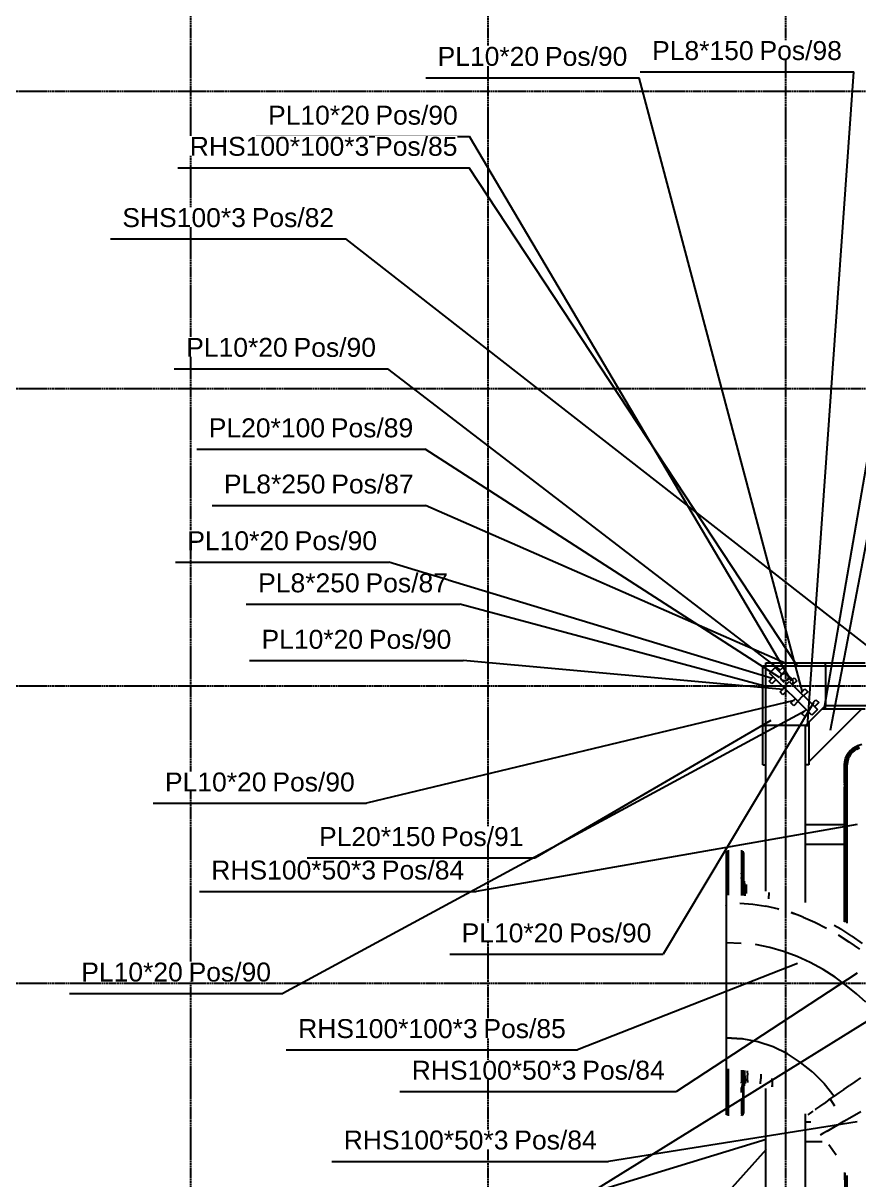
# Model space of a CAD drawing. Header units: millimetres. Extents: x -57554 to 16546, y 2142 to 98430.
# Drawn here: x -3107 to -1001, y 34851 to 37769 of the extents above; entities that cross this region are included whole.
import ezdxf

# ---------------------------------------------------------------- set-up
doc = ezdxf.new("R2010")
doc.units = ezdxf.units.MM
doc.linetypes.add('DXK_LINE_DOT3', pattern=[5.9187, 2.979, -0.9799, 0.9799, -0.9799])
doc.layers.add('S-Z2-A_TEXTUAL_ANNOTATION', color=7, linetype='Continuous')
doc.styles.add('Arial', font='ARIAL.TTF', dxfattribs={"height": 0.2})

msp = doc.modelspace()

# ---------------------------------------------------------------- linework, layer by layer
at = {"color": 1, "linetype": 'DXK_LINE_DOT3'}
for p, q in [((-2684.8, 28847.3), (-2684.8, 41847.3)), ((-1934.8, 28847.3), (-1934.8, 41847.3)), ((-1184.8, 28847.3), (-1184.8, 41847.3)), ((-6934.8, 37597.3), (15065.2, 37597.3)), ((-6934.8, 36847.3), (15065.2, 36847.3)), ((-6934.8, 36097.3), (15065.2, 36097.3)), ((-6934.8, 35347.3), (15065.2, 35347.3))]:
    msp.add_line(p, q, dxfattribs=at)
at = {"color": 2, "linetype": 'Continuous'}
for p, q in [((-1234.8, 36155.3), (-984.8, 36155.3)), ((-1234.8, 36147.3), (-1234.8, 36155.3)), ((-1084.8, 36147.3), (-1084.8, 36155.3)), ((-1242.8, 36147.3), (-1234.8, 36147.3)), ((-1242.8, 35897.3), (-1242.8, 36147.3)), ((-1234.8, 35997.3), (-1234.8, 36147.3)), ((-1234.8, 36147.3), (-1084.8, 36147.3)), ((-1211.4, 36143), (-1225.6, 36128.9)), ((-1119.5, 36022.8), (-1225.6, 36128.9)), ((-1194.5, 36126.1), (-1211.4, 36143)), ((-1202.2, 36133.8), (-1191.6, 36144.4)), ((-1198.1, 36118.4), (-1195.5, 36125.6)), ((-1195.5, 36125.6), (-1188.4, 36128.7)), ((-1184.5, 36137.4), (-1195.2, 36126.8)), ((-1191.6, 36144.4), (-1184.5, 36137.4)), ((-1188.4, 36128.7), (-1181.1, 36125.8)), ((-1181.1, 36125.8), (-1168.4, 36113.8)), ((-1181.1, 36125.8), (-1177.8, 36118.7)), ((-1084.8, 36147.3), (215.2, 36147.3)), ((-1084.8, 36147.3), (-1084.8, 36047.3)), ((-1227, 36109.1), (-1216.4, 36119.7)), ((-1219.9, 36102), (-1227, 36109.1)), ((-1209.3, 36112.6), (-1219.9, 36102)), ((-1194.9, 36111.3), (-1198.1, 36118.4)), ((-1194.9, 36111.3), (-1189.6, 36106.3)), ((-1187.6, 36108.4), (-1194.9, 36111.3)), ((-1190.2, 36093.5), (-1176.1, 36107.7)), ((-1180.5, 36111.5), (-1187.6, 36108.4)), ((-1177.8, 36118.7), (-1180.5, 36111.5)), ((-1176.6, 36108.2), (-1105.3, 36036.9)), ((-1165.5, 36107), (-1168.4, 36113.8)), ((-1168.3, 36099.9), (-1165.5, 36107)), ((-1168, 36112.9), (-1164, 36116.9)), ((-1157, 36109.8), (-1167.6, 36099.2)), ((-1164, 36116.9), (-1157, 36109.8)), ((-1199.4, 36081.5), (-1188.8, 36092.1)), ((-1192.3, 36074.4), (-1199.4, 36081.5)), ((-1181.7, 36085), (-1192.3, 36074.4)), ((-1154.8, 36058.2), (-1140.7, 36072.3)), ((-1147.1, 36078.7), (-1136.5, 36089.3)), ((-1129.4, 36082.2), (-1140, 36071.6)), ((-1136.5, 36089.3), (-1129.4, 36082.2)), ((-1171.8, 36053.9), (-1161.2, 36064.5)), ((-1164.7, 36046.8), (-1171.8, 36053.9)), ((-1154.1, 36057.5), (-1164.7, 36046.8)), ((-1144.2, 36026.3), (-1133.6, 36036.9)), ((-1084.8, 36047.3), (-1134.8, 35997.3)), ((-1126.8, 35905.3), (-992.8, 36039.3)), ((-1119.5, 36051.1), (-1108.9, 36061.7)), ((-1105.3, 36036.9), (-1119.5, 36022.8)), ((-1101.8, 36054.6), (-1112.4, 36044)), ((-1108.9, 36061.7), (-1101.8, 36054.6)), ((-1092.8, 36039.3), (-984.8, 36039.3)), ((-1084.8, 36039.3), (-1084.8, 36047.3)), ((-1084.8, 36047.3), (215.2, 36047.3)), ((-1137.2, 36019.3), (-1144.2, 36026.3)), ((-1126.6, 36029.9), (-1137.2, 36019.3)), ((-1242.8, 35997.3), (-1234.8, 35997.3)), ((-1234.8, 35578.7), (-1234.8, 35997.3)), ((-1134.8, 35997.3), (-1234.8, 35997.3)), ((-1134.8, 35997.3), (-1126.8, 35997.3)), ((-1134.8, 35550.4), (-1134.8, 35997.3)), ((-1126.8, 36005.3), (-1126.8, 35897.3)), ((-993, 35948.7), (-1000.9, 35946.8)), ((-1034.4, 35913.4), (-1031.3, 35920.9)), ((-1029.6, 35920.1), (-1032.6, 35912.8)), ((-1031.8, 35910.7), (-1028.2, 35919.6)), ((-1031.3, 35920.9), (-1027, 35927.9)), ((-1025.5, 35926.8), (-1029.6, 35920.1)), ((-1028.2, 35919.6), (-1023.1, 35927.6)), ((-1021.7, 35934.1), (-1027, 35927.9)), ((-1020.4, 35932.8), (-1025.5, 35926.8)), ((-1021.5, 35923.9), (-1025.2, 35917.8)), ((-1023.1, 35927.6), (-1016.4, 35934.5)), ((-1015.5, 35939.4), (-1021.7, 35934.1)), ((-1016.8, 35929.3), (-1021.5, 35923.9)), ((-1014.4, 35937.9), (-1020.4, 35932.8)), ((-1011.4, 35933.9), (-1016.8, 35929.3)), ((-1016.4, 35934.5), (-1008.5, 35939.9)), ((-1015.5, 35939.4), (-1008.5, 35943.7)), ((-1007.7, 35942.1), (-1014.4, 35937.9)), ((-1005.4, 35937.6), (-1011.4, 35933.9)), ((-1008.5, 35943.7), (-1000.9, 35946.8)), ((-1008.5, 35943.7), (-1004.7, 35945.3)), ((-1008.5, 35939.9), (-999.8, 35943.7)), ((-1000.4, 35945.1), (-1007.7, 35942.1)), ((-1005.4, 35937.6), (-998.8, 35940.3)), ((-1000.9, 35946.8), (-1004.7, 35945.3)), ((-1242.8, 35897.3), (-1234.8, 35897.3)), ((-1126.8, 35897.3), (-1134.8, 35897.3)), ((-1036.9, 35897.3), (-1036.3, 35905.4)), ((-1036.9, 35852.2), (-1036.9, 35897.3)), ((-1036.3, 35905.4), (-1034.4, 35913.4)), ((-1034.5, 35905.2), (-1035.1, 35897.3)), ((-1035.1, 35501.2), (-1035.1, 35897.3)), ((-1032.6, 35912.8), (-1034.5, 35905.2)), ((-1034, 35897.3), (-1033.5, 35897.3)), ((-1034, 35897.3), (-1033.6, 35897.3)), ((-1033.6, 35897.3), (-1033.5, 35897.3)), ((-1033.5, 35901.3), (-1031.8, 35910.7)), ((-1029.5, 35904.4), (-1030.1, 35897.3)), ((-1030.1, 35497.9), (-1030.1, 35897.3)), ((-1027.9, 35911.3), (-1029.5, 35904.4)), ((-1027.9, 35911.3), (-1025.2, 35917.8)), ((-1036.9, 35852.2), (-1036.9, 35849.9)), ((-1036.9, 35849.9), (-1036.9, 35849.4)), ((-1036.9, 35848.9), (-1036.9, 35849.4)), ((-1036.8, 35847.5), (-1036.9, 35848.9)), ((-1036.8, 35848.1), (-1036.9, 35848.5)), ((-1036.8, 35847.8), (-1036.8, 35848.1)), ((-1036.7, 35847.4), (-1036.8, 35847.5)), ((-1036.7, 35847.3), (-1036.7, 35847.4)), ((-1036.7, 35847.3), (-1036.7, 35847.2)), ((-1036.7, 35847.2), (-1036.6, 35847)), ((-1036.6, 35847), (-1036.6, 35846.8)), ((-1036.6, 35846.8), (-1036.6, 35846.4)), ((-1036.6, 35846.4), (-1036.6, 35846.1)), ((-1036.6, 35846.1), (-1036.5, 35845.6)), ((-1036.5, 35845.6), (-1036.5, 35845.2)), ((-1036.5, 35845.2), (-1036.5, 35844.6)), ((-1036.5, 35844.6), (-1036.5, 35844.1)), ((-1036.5, 35844.1), (-1036.5, 35843.5)), ((-1036.5, 35843.5), (-1036.5, 35842.9)), ((-1036.5, 35842.9), (-1036.5, 35842.3)), ((-1036.5, 35502), (-1036.5, 35842.3)), ((-1134.8, 35747.3), (-1036.5, 35747.3)), ((-1134.8, 35697.3), (-1036.5, 35697.3)), ((-1334.8, 35678.5), (-1334.8, 35679.4)), ((-1334.8, 35679.4), (-1334.8, 35449.2)), ((-1333.8, 35680.6), (-1333.8, 35569.2)), ((-1330.3, 35682.2), (-1330.3, 35569.2)), ((-1296.7, 35682.1), (-1296.7, 35568.3)), ((-1293.2, 35680.3), (-1293.2, 35568)), ((-1293.2, 35643.3), (-1291.7, 35657.7)), ((-1291.7, 35676.3), (-1291.7, 35567.9)), ((-1296.7, 35623.1), (-1293.2, 35643.3)), ((-1293.2, 35643.3), (-1291.7, 35648.8)), ((-1296.7, 35611.9), (-1293.2, 35622.5)), ((-1293.2, 35599), (-1296.7, 35611.9)), ((-1290, 35604), (-1290, 35579.5)), ((-1288.4, 35587.3), (-1288.4, 35599)), ((-1290, 35579.5), (-1290, 35584.7)), ((-1290, 35571.5), (-1290, 35567.7)), ((-1289.2, 35576.9), (-1288.4, 35587.3)), ((-1287.2, 35574.8), (-1289.2, 35576.9)), ((-1289.2, 35567.7), (-1289.2, 35576.9)), ((-1287.2, 35574.8), (-1288.4, 35587.3)), ((-1287.2, 35567.5), (-1287.2, 35574.8)), ((-1284.5, 35595.7), (-1284.5, 35590.6)), ((-1284.5, 35590.6), (-1284.4, 35573.4)), ((-1227.8, 35575.9), (-1228.1, 35559.7)), ((-1334.8, 35542), (-1334.8, 35542.8)), ((-1300.9, 35548.6), (-1267.6, 35546)), ((-1267.6, 35546), (-1234.8, 35541)), ((-1202.7, 35533.9), (-1234.8, 35541)), ((-1204.2, 35534.3), (-1202.7, 35533.9)), ((-1171.4, 35524.8), (-1163.1, 35521.8)), ((-1141, 35513.7), (-1171.4, 35524.8)), ((-1141, 35513.7), (-1111.2, 35500.8)), ((-1111.2, 35500.8), (-1081.8, 35485.9)), ((-1062.6, 35493.4), (-1046.1, 35483.8)), ((-1046.1, 35483.8), (-1044, 35482.5)), ((-1018.5, 35465.9), (-1046.1, 35483.8)), ((-1053.1, 35469.3), (-1025.6, 35451.4)), ((-1018.5, 35465.9), (-992.3, 35447.3)), ((-1334.8, 35449.2), (-1334.8, 35209.3)), ((-1334.8, 35449.2), (-1297.7, 35448.2)), ((-1334.8, 35449.2), (-1297.7, 35448.2)), ((-1261, 35444.1), (-1260.9, 35444.1)), ((-1225.2, 35437), (-1261, 35444.1)), ((-1225, 35437), (-1225.2, 35437)), ((-1190.2, 35427.1), (-1225.2, 35437)), ((-1190, 35427), (-1190.2, 35427.1)), ((-1156.4, 35414.5), (-1190.2, 35427.1)), ((-1025.6, 35451.4), (-999.4, 35432.5)), ((-1156.1, 35414.4), (-1156.4, 35414.5)), ((-1123.2, 35399.3), (-1156.4, 35414.5)), ((-1122.9, 35399.1), (-1123.2, 35399.3)), ((-1091, 35381.4), (-1123.2, 35399.3)), ((-1090.7, 35381.2), (-1091, 35381.4)), ((-1060.5, 35361.7), (-1091, 35381.4)), ((-1060.2, 35361.5), (-1060.5, 35361.7)), ((-1032.3, 35340.9), (-1060.5, 35361.7)), ((-1031.9, 35340.6), (-1032.3, 35340.9)), ((-1006.6, 35320), (-1032.3, 35340.9)), ((-1006.2, 35319.7), (-1006.6, 35320)), ((-982.8, 35298.8), (-1006.6, 35320)), ((-1334.8, 35209.3), (-1334.8, 35132.1)), ((-1294.5, 35206.7), (-1334.8, 35209.3)), ((-1334.8, 35209.3), (-1294.5, 35206.7)), ((-1294.3, 35206.7), (-1294.5, 35206.7)), ((-1255.1, 35199.1), (-1294.5, 35206.7)), ((-1254.5, 35198.9), (-1255.1, 35199.1)), ((-1217, 35186.4), (-1255.1, 35199.1)), ((-1216.2, 35186), (-1217, 35186.4)), ((-1180.8, 35168.6), (-1217, 35186.4)), ((-1179.8, 35168), (-1180.8, 35168.6)), ((-1147.6, 35147.2), (-1180.8, 35168.6)), ((-1116.9, 35122.6), (-1147.6, 35147.2)), ((-1334.8, 35131), (-1334.8, 35015.2)), ((-1333.8, 35130.9), (-1333.8, 35014)), ((-1330.3, 35130.7), (-1330.3, 35012.4)), ((-1296.7, 35127.8), (-1296.7, 35095)), ((-1296.7, 35095), (-1293.2, 35121.4)), ((-1293.2, 35127.2), (-1293.2, 35014.3)), ((-1293.2, 35121.4), (-1292.9, 35127.2)), ((-1293.2, 35121.4), (-1292.6, 35127.1)), ((-1291.7, 35127), (-1291.7, 35018.3)), ((-1290, 35126.7), (-1290, 35123.3)), ((-1290, 35123.3), (-1290, 35107.8)), ((-1290, 35108.5), (-1290, 35093.1)), ((-1287.8, 35112.8), (-1288, 35126.4)), ((-1287.8, 35112.8), (-1287.6, 35099.1)), ((-1281.9, 35125.5), (-1281.7, 35114.5)), ((-1281.5, 35100.9), (-1281.7, 35114.5)), ((-1248.2, 35093.1), (-1247.9, 35105.7)), ((-1247.6, 35117), (-1247.9, 35105.7)), ((-1219.7, 35106.1), (-1219.5, 35099.4)), ((-1116.9, 35122.6), (-1088.4, 35094.1)), ((-996.4, 35108.3), (-1010.6, 35098.4)), ((-1296.7, 35071.5), (-1293.2, 35095.5)), ((-1293.2, 35095.5), (-1296.7, 35082.6)), ((-1296.7, 35071.5), (-1296.7, 35082.6)), ((-1290, 35093.1), (-1290, 35087.7)), ((-1287.6, 35099.1), (-1287.6, 35093.9)), ((-1281.5, 35101.1), (-1281.5, 35100.9)), ((-1281.5, 35100.9), (-1281.4, 35096.3)), ((-1248.2, 35093.1), (-1248.2, 35093.1)), ((-1248.2, 35093.1), (-1248.2, 35093.1)), ((-1234.8, 34697.3), (-1234.8, 35081.4)), ((-1219.5, 35099.4), (-1219, 35085.8)), ((-1219.1, 35085.8), (-1219.1, 35088.5)), ((-1219, 35085.4), (-1219, 35085.8)), ((-1219, 35085.8), (-1219, 35085.4)), ((-1088.4, 35094.1), (-1063.1, 35061.6)), ((-1038.2, 35079.1), (-1051, 35070.1)), ((-1038.2, 35079.1), (-1024.6, 35088.5)), ((-1010.6, 35098.4), (-1024.6, 35088.5)), ((-1296.7, 35054.1), (-1296.7, 35017.6)), ((-1099.3, 35036), (-1088.5, 35043.6)), ((-1088.4, 35043.7), (-1088.5, 35043.6)), ((-1076.3, 35052.3), (-1088.4, 35043.7)), ((-1076.3, 35052.3), (-1063.1, 35061.6)), ((-1060.8, 35036.6), (-1072.6, 35054.9)), ((-1060.8, 35036.6), (-1072.6, 35054.9)), ((-1051, 35070.1), (-1063.1, 35061.6)), ((-1296.3, 35012.6), (-1293.2, 35018.4)), ((-1294.4, 35014.1), (-1293.2, 35018.4)), ((-1134.8, 34697.3), (-1134.8, 35017.3)), ((-1117, 35023.8), (-1129.6, 35015)), ((-1110.9, 35028), (-1109, 35029.3)), ((-1109, 35029.3), (-1099.3, 35036)), ((-1017.8, 35010.4), (-995.9, 35023.1)), ((-1134.8, 34997.3), (-1121.4, 34997.3)), ((-1068.3, 34981.1), (-1054, 34989.4)), ((-1054, 34989.4), (-1038.2, 34998.6)), ((-1038.2, 34998.6), (-1017.8, 35010.4)), ((-1091.8, 34967.4), (-1098.5, 34963.5)), ((-1080.9, 34973.8), (-1091.8, 34967.4)), ((-1080.9, 34973.8), (-1068.3, 34981.1)), ((-1134.8, 34947.3), (-1093.1, 34947.3)), ((-1058, 34913), (-1076.6, 34939.2)), ((-1036.5, 34869), (-1036.5, 34852.3)), ((-1036.5, 34852.3), (-1036.5, 34851.7)), ((-1036.5, 34851.7), (-1036.5, 34851.1)), ((-1036.5, 34851.1), (-1036.5, 34850.5)), ((-1035.1, 34797.3), (-1035.1, 34867.4)), ((-1030.1, 34797.3), (-1030.1, 34861.6))]:
    msp.add_line(p, q, dxfattribs=at)
at = {"layer": 'S-Z2-A_TEXTUAL_ANNOTATION'}
for p, q in [((-1087.6, 36042), (-564.8, 39060.4)), ((-1072.4, 35984.8), (-514.9, 38900.4)), ((-1551.8, 37645.6), (-1013.7, 37645.6)), ((-1129.8, 35995), (-1013.7, 37645.6)), ((-2092.5, 37630.9), (-1554.4, 37630.9)), ((-1142.8, 36081.4), (-1554.4, 37630.9)), ((-2519.9, 37482.6), (-1981.8, 37482.6)), ((-1170.4, 36109), (-1981.8, 37482.6)), ((-2717.1, 37404), (-1982.6, 37404)), ((-1155.1, 36146.8), (-1982.6, 37404)), ((-2887.2, 37224.2), (-2293.6, 37224.2)), ((-914.6, 36146.8), (-2293.6, 37224.2)), ((-2726.2, 36896.9), (-2188, 36896.9)), ((-2669.3, 36693.9), (-2094.1, 36693.9)), ((-2631.1, 36552.2), (-2093, 36552.2)), ((-2723.4, 36409.1), (-2185.3, 36409.1)), ((-2544.8, 36302.9), (-2006.6, 36302.9)), ((-1241, 36097), (-2006.6, 36302.9)), ((-2536.3, 36160.5), (-1998.1, 36160.5)), ((-1191.6, 36087.8), (-1998.1, 36160.5)), ((-1164, 36060.2), (-2241.6, 35800.6)), ((-1115.2, 36053.9), (-1493.7, 35419.9)), ((-1222.4, 36009.8), (-1816.2, 35662.9)), ((-2779.7, 35800.6), (-2241.6, 35800.6)), ((-1004.6, 35746.8), (-1965.6, 35578.4)), ((-2663, 35578.4), (-1965.6, 35578.4)), ((-2031.9, 35419.9), (-1493.7, 35419.9)), ((-1155.1, 35396.8), (-1709.5, 35178.5)), ((-1004.6, 35371.8), (-1460.2, 35073.5)), ((-2990.7, 35321.1), (-2452.6, 35321.1)), ((-2444, 35178.5), (-1709.5, 35178.5)), ((-2157.7, 35073.5), (-1460.2, 35073.5)), ((-1004.6, 34996.8), (-1631.7, 34897.5)), ((-1234.4, 34927.6), (-2153.6, 33898.4)), ((-2329.1, 34897.5), (-1631.7, 34897.5))]:
    msp.add_line(p, q, dxfattribs=at)

# ---------------------------------------------------------------- wipeouts: each hides what was drawn before it
for points in [[(-1584.4, 37660.9), (-1584.4, 37710.9), (-1791.8, 37710.9), (-1791.8, 37660.9)], [(-1266.1, 37675.6), (-1266.1, 37725.6), (-1521.8, 37725.6), (-1521.8, 37675.6)], [(-2234.3, 37512.6), (-2234.3, 37562.6), (-2489.9, 37562.6), (-2489.9, 37512.6)], [(-2011.8, 37512.6), (-2011.8, 37562.6), (-2219.3, 37562.6), (-2219.3, 37512.6)], [(-2323.6, 37254.2), (-2323.6, 37304.2), (-2531, 37304.2), (-2531, 37254.2)], [(-2346.6, 36723.9), (-2346.6, 36773.9), (-2639.3, 36773.9), (-2639.3, 36723.9)], [(-2345.4, 36582.2), (-2345.4, 36632.2), (-2601.1, 36632.2), (-2601.1, 36582.2)], [(-2218, 35608.4), (-2218, 35658.4), (-2633, 35658.4), (-2633, 35608.4)], [(-1995.6, 35608.4), (-1995.6, 35658.4), (-2203, 35658.4), (-2203, 35608.4)], [(-1523.7, 35449.9), (-1523.7, 35499.9), (-1731.2, 35499.9), (-1731.2, 35449.9)], [(-1962, 35208.5), (-1962, 35258.5), (-2414, 35258.5), (-2414, 35208.5)], [(-1490.2, 35103.5), (-1490.2, 35153.5), (-1697.7, 35153.5), (-1697.7, 35103.5)]]:
    msp.add_wipeout(points).dxf.layer = 'S-Z2-A_TEXTUAL_ANNOTATION'

# ---------------------------------------------------------------- next in the draw order: linework, layer by layer
msp.add_line((-2391.4, 35662.9), (-1816.2, 35662.9), dxfattribs=at)

# ---------------------------------------------------------------- next in the draw order: texts
at = {"layer": 'S-Z2-A_TEXTUAL_ANNOTATION', "style": 'Arial'}
for s, height, p in [('Pos/90', 47.75, (-1791.8, 37660.9)), ('PL8*150', 47.75, (-1521.8, 37675.6)), ('PL10*20', 47.75, (-2489.9, 37512.6)), ('Pos/90', 47.75, (-2219.3, 37512.6)), ('Pos/82', 47.75, (-2531, 37254.2)), ('PL20*100', 47.75, (-2639.3, 36723.9)), ('PL8*250', 47.75, (-2601.1, 36582.2)), ('RHS100*50*3', 47.754, (-2633, 35608.4)), ('Pos/84', 47.75, (-2203, 35608.4)), ('Pos/90', 47.75, (-1731.2, 35449.9)), ('RHS100*100*3', 47.754, (-2414, 35208.5)), ('Pos/84', 47.75, (-1697.7, 35103.5))]:
    msp.add_text(s, height=height, dxfattribs=at).set_placement(p)

# ---------------------------------------------------------------- next in the draw order: wipeouts: each hides what was drawn before it
for points in [[(-1806.8, 37660.9), (-1806.8, 37710.9), (-2062.5, 37710.9), (-2062.5, 37660.9)], [(-1043.7, 37675.6), (-1043.7, 37725.6), (-1251.1, 37725.6), (-1251.1, 37675.6)], [(-2235.1, 37434), (-2235.1, 37484), (-2687.1, 37484), (-2687.1, 37434)], [(-2012.6, 37434), (-2012.6, 37484), (-2220.1, 37484), (-2220.1, 37434)], [(-2546, 37254.2), (-2546, 37304.2), (-2857.2, 37304.2), (-2857.2, 37254.2)], [(-2440.5, 36926.9), (-2440.5, 36976.9), (-2696.2, 36976.9), (-2696.2, 36926.9)], [(-2218, 36926.9), (-2218, 36976.9), (-2425.5, 36976.9), (-2425.5, 36926.9)], [(-2124.1, 36723.9), (-2124.1, 36773.9), (-2331.6, 36773.9), (-2331.6, 36723.9)], [(-2123, 36582.2), (-2123, 36632.2), (-2330.4, 36632.2), (-2330.4, 36582.2)], [(-2437.8, 36439.1), (-2437.8, 36489.1), (-2693.4, 36489.1), (-2693.4, 36439.1)], [(-2215.3, 36439.1), (-2215.3, 36489.1), (-2422.8, 36489.1), (-2422.8, 36439.1)], [(-2259.1, 36332.9), (-2259.1, 36382.9), (-2514.8, 36382.9), (-2514.8, 36332.9)], [(-2036.6, 36332.9), (-2036.6, 36382.9), (-2244.1, 36382.9), (-2244.1, 36332.9)], [(-2250.6, 36190.5), (-2250.6, 36240.5), (-2506.3, 36240.5), (-2506.3, 36190.5)], [(-2494, 35830.6), (-2494, 35880.6), (-2749.7, 35880.6), (-2749.7, 35830.6)], [(-1746.2, 35449.9), (-1746.2, 35499.9), (-2001.9, 35499.9), (-2001.9, 35449.9)], [(-2705.1, 35351.1), (-2705.1, 35401.1), (-2960.7, 35401.1), (-2960.7, 35351.1)], [(-2482.6, 35351.1), (-2482.6, 35401.1), (-2690.1, 35401.1), (-2690.1, 35351.1)], [(-1739.5, 35208.5), (-1739.5, 35258.5), (-1947, 35258.5), (-1947, 35208.5)], [(-1712.7, 35103.5), (-1712.7, 35153.5), (-2127.7, 35153.5), (-2127.7, 35103.5)], [(-1884.1, 34927.5), (-1884.1, 34977.5), (-2299.1, 34977.5), (-2299.1, 34927.5)], [(-1661.7, 34927.5), (-1661.7, 34977.5), (-1869.1, 34977.5), (-1869.1, 34927.5)]]:
    msp.add_wipeout(points).dxf.layer = 'S-Z2-A_TEXTUAL_ANNOTATION'

# ---------------------------------------------------------------- next in the draw order: linework, layer by layer
at = {"layer": 'S-Z2-A_TEXTUAL_ANNOTATION'}
for p, q in [((-1200.8, 36118.3), (-2094.1, 36693.9)), ((-1184.6, 36153.4), (-2093, 36552.2)), ((202.7, 35984.8), (-2352, 34399.8)), ((-1234.4, 34952.3), (-1940, 34737.3))]:
    msp.add_line(p, q, dxfattribs=at)

# ---------------------------------------------------------------- next in the draw order: texts
at = {"layer": 'S-Z2-A_TEXTUAL_ANNOTATION', "style": 'Arial'}
for s, height, p in [('PL10*20', 47.75, (-2062.5, 37660.9)), ('Pos/98', 47.75, (-1251.1, 37675.6)), ('RHS100*100*3', 47.754, (-2687.1, 37434)), ('Pos/85', 47.75, (-2220.1, 37434)), ('SHS100*3', 47.75, (-2857.2, 37254.2)), ('PL10*20', 47.75, (-2696.2, 36926.9)), ('Pos/90', 47.75, (-2425.5, 36926.9)), ('Pos/89', 47.75, (-2331.6, 36723.9)), ('Pos/87', 47.75, (-2330.4, 36582.2)), ('PL10*20', 47.75, (-2693.4, 36439.1)), ('Pos/90', 47.75, (-2422.8, 36439.1)), ('PL8*250', 47.75, (-2514.8, 36332.9)), ('Pos/87', 47.75, (-2244.1, 36332.9)), ('PL10*20', 47.75, (-2506.3, 36190.5)), ('PL10*20', 47.75, (-2749.7, 35830.6)), ('PL10*20', 47.75, (-2001.9, 35449.9)), ('PL10*20', 47.75, (-2960.7, 35351.1)), ('Pos/90', 47.75, (-2690.1, 35351.1)), ('Pos/85', 47.75, (-1947, 35208.5)), ('RHS100*50*3', 47.754, (-2127.7, 35103.5)), ('RHS100*50*3', 47.754, (-2299.1, 34927.5)), ('Pos/84', 47.75, (-1869.1, 34927.5))]:
    msp.add_text(s, height=height, dxfattribs=at).set_placement(p)

# ---------------------------------------------------------------- next in the draw order: wipeouts: each hides what was drawn before it
for points in [[(-2028.1, 36190.5), (-2028.1, 36240.5), (-2235.6, 36240.5), (-2235.6, 36190.5)], [(-2271.6, 35830.6), (-2271.6, 35880.6), (-2479, 35880.6), (-2479, 35830.6)], [(-2068.7, 35692.9), (-2068.7, 35742.9), (-2361.4, 35742.9), (-2361.4, 35692.9)], [(-1846.2, 35692.9), (-1846.2, 35742.9), (-2053.7, 35742.9), (-2053.7, 35692.9)]]:
    msp.add_wipeout(points).dxf.layer = 'S-Z2-A_TEXTUAL_ANNOTATION'

# ---------------------------------------------------------------- next in the draw order: linework, layer by layer
at = {"layer": 'S-Z2-A_TEXTUAL_ANNOTATION'}
for p, q in [((-1197.9, 36136.6), (-2188, 36896.9)), ((-1219.1, 36115.4), (-2185.3, 36409.1)), ((-1136.4, 36032.7), (-2452.6, 35321.1))]:
    msp.add_line(p, q, dxfattribs=at)

# ---------------------------------------------------------------- next in the draw order: texts
at = {"layer": 'S-Z2-A_TEXTUAL_ANNOTATION', "style": 'Arial'}
for s, p in [('Pos/90', (-2235.6, 36190.5)), ('Pos/90', (-2479, 35830.6)), ('PL20*150', (-2361.4, 35692.9)), ('Pos/91', (-2053.7, 35692.9))]:
    msp.add_text(s, height=47.75, dxfattribs=at).set_placement(p)

doc.saveas('drawing.dxf')
